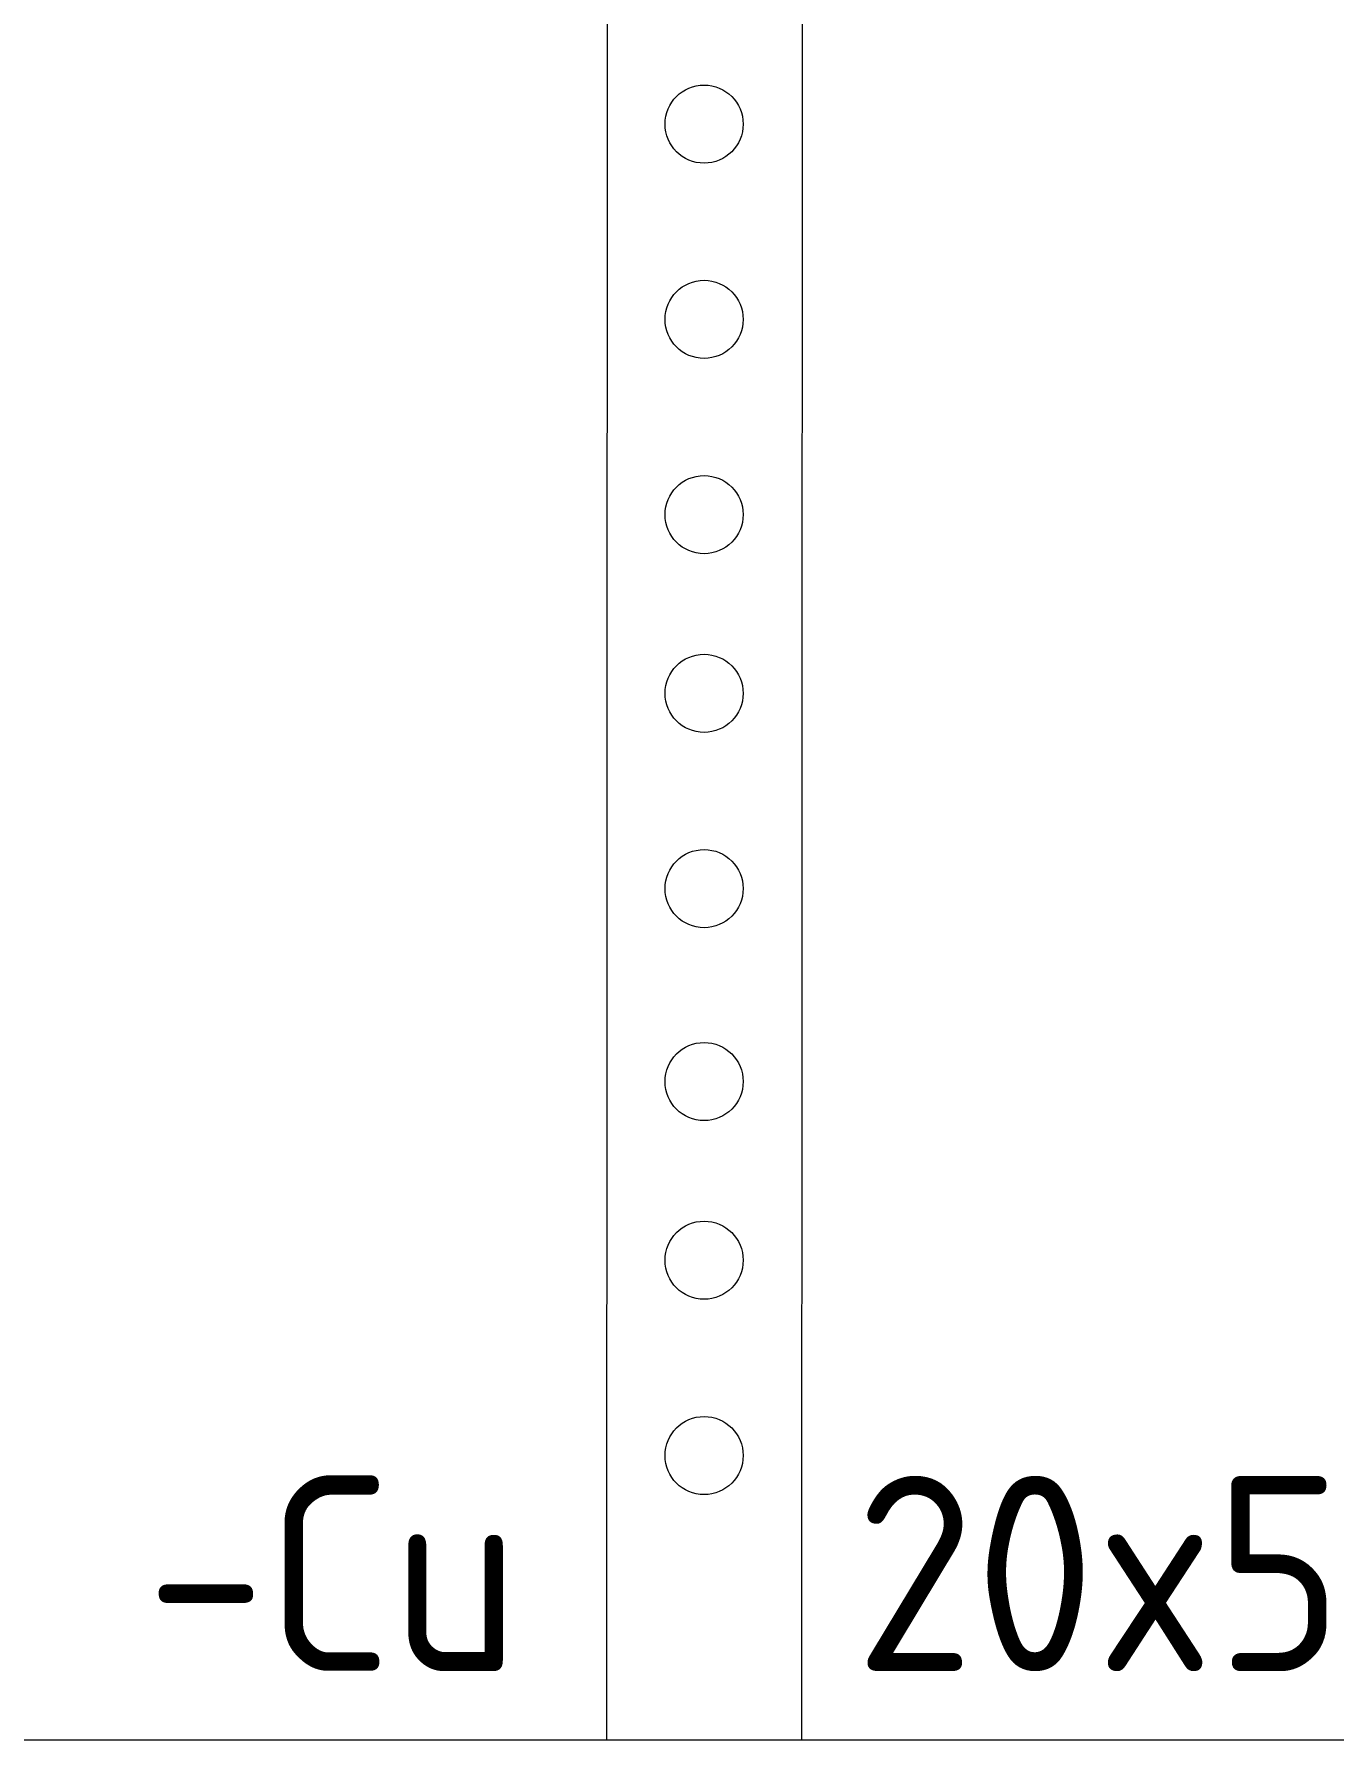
# Model space of a CAD drawing. Header units: millimetres. Extents: x 1880 to 4113, y 771 to 2990.
# Drawn here: x 2302.1 to 2435.2, y 1193.7 to 1368.4 of the extents above; entities that cross this region are included whole.
import ezdxf

# ---------------------------------------------------------------- set-up
doc = ezdxf.new("R2010")
doc.units = ezdxf.units.MM
for name, color, linetype in [('000-PI_TEXT', 7, 'Continuous'), ('002-PI-Kabelska kanalica', 150, 'Continuous'), ('004-PI-DIN Šina', 3, 'Continuous')]:
    doc.layers.add(name, color=color, linetype=linetype)
doc.styles.add('PI0', font='isocpeur.ttf', dxfattribs={"width": 0.9})

msp = doc.modelspace()

# ---------------------------------------------------------------- linework, layer by layer
at = {"layer": '002-PI-Kabelska kanalica', "color": 0, "linetype": 'ByBlock', "lineweight": 0}
msp.add_line((1993.2, 1193.72), (3884.2, 1193.72), dxfattribs=at)
at = {"layer": '004-PI-DIN Šina', "color": 0, "linetype": 'ByBlock', "lineweight": 0}
for p, q in [((2361.21, 2621.13), (2360.7, 1193.72)), ((2380.7, 1193.72), (2381.21, 2621.13)), ((2360.7, 1193.72), (2380.7, 1193.72))]:
    msp.add_line(p, q, dxfattribs=at)
at = {"layer": '004-PI-DIN Šina', "color": 0, "linetype": 'ByBlock', "lineweight": 0, "ltscale": 0.01}
for centre in [(2370.7, 1359.2), (2370.7, 1339.2), (2370.7, 1319.2), (2370.7, 1300.9), (2370.7, 1280.9), (2370.7, 1261.14), (2370.7, 1242.84), (2370.7, 1222.84), (2370.7, 1222.84)]:
    msp.add_circle(centre, 4, dxfattribs=at)

# ---------------------------------------------------------------- texts
at = {"layer": '000-PI_TEXT', "color": 0, "linetype": 'ByBlock', "lineweight": 0, "style": 'PI0', "width": 0.9}
msp.add_text('-Cu   20x5', height=20, dxfattribs=at).set_placement((2313.55, 1200.76))

doc.saveas('drawing.dxf')
